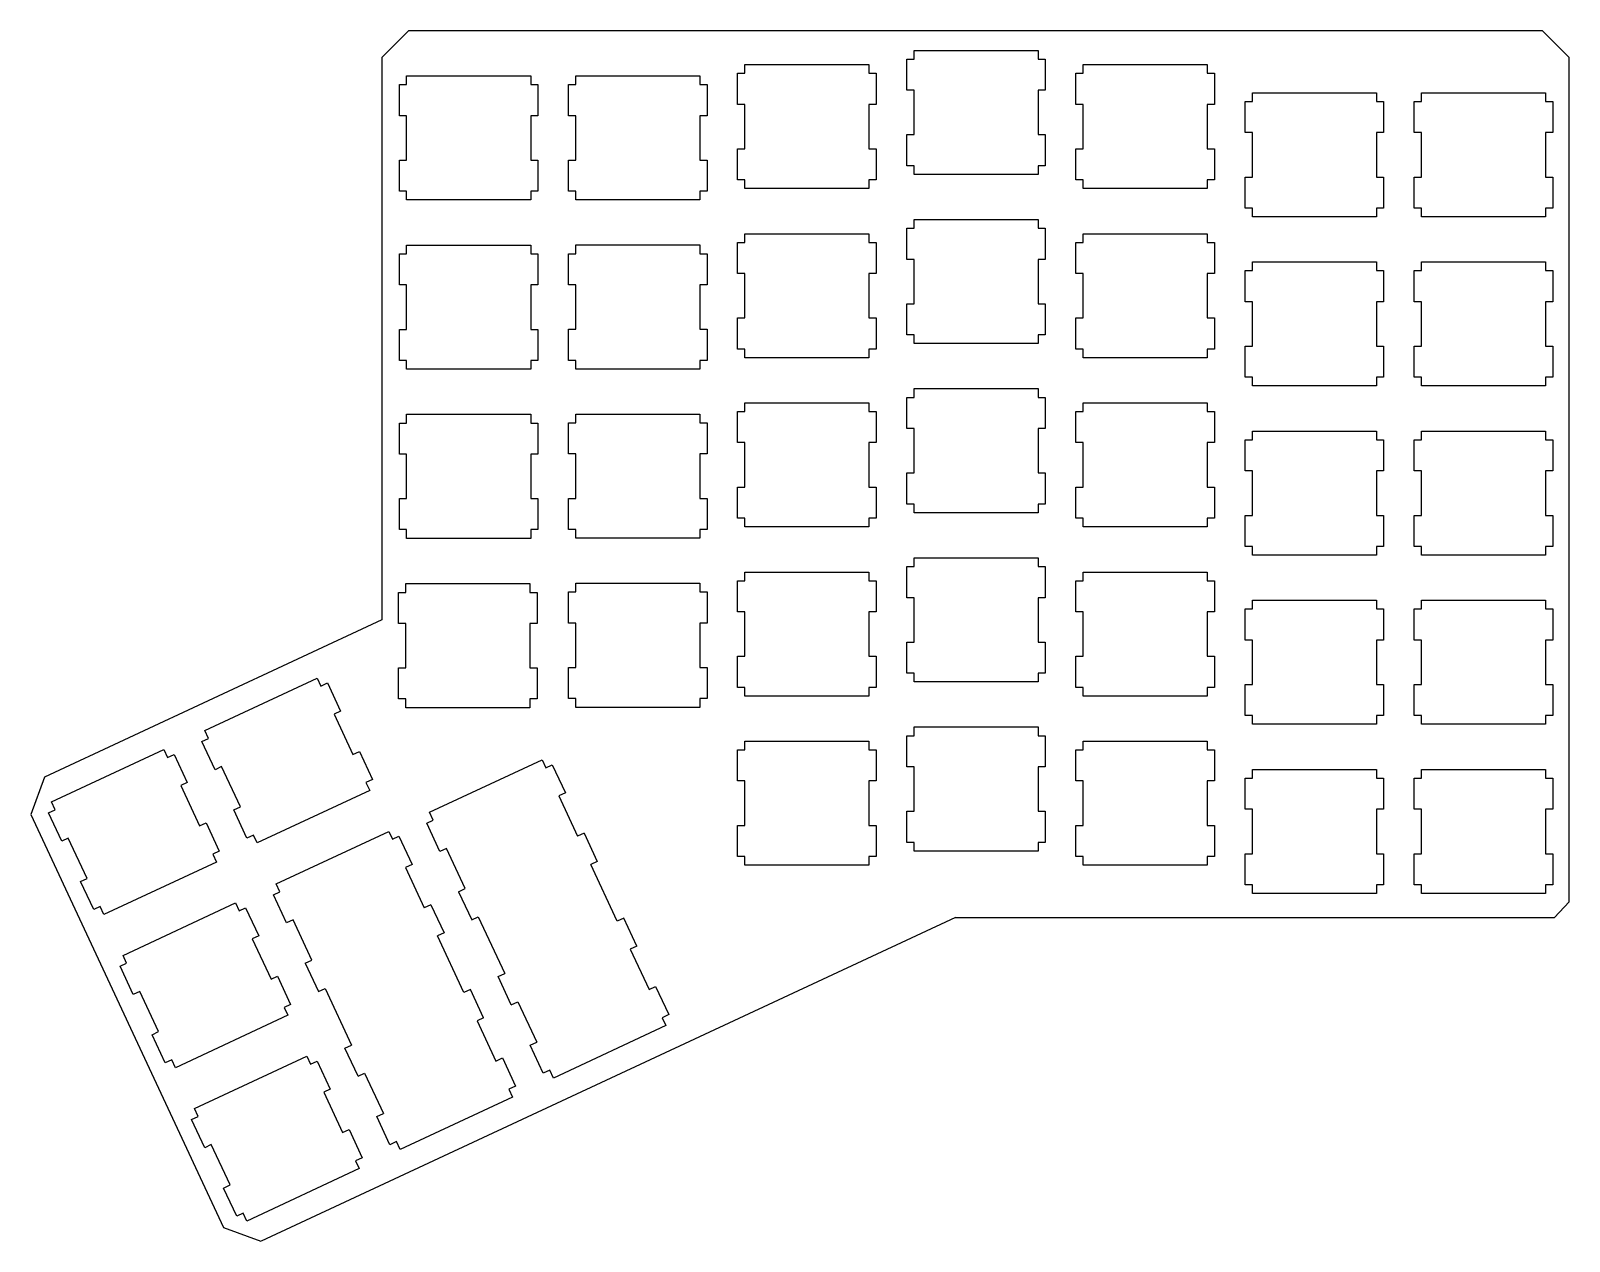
# Model space of a CAD drawing. Extents: x 23 to 196, y -189 to -53.
import ezdxf

# ---------------------------------------------------------------- set-up
doc = ezdxf.new("R2010")
doc.units = 0
doc.header["$MEASUREMENT"] = 0
doc.layers.get('0').update_dxf_attribs({"linetype": 'CONTINUOUS'})
doc.layers.add('BLACK', color=7, linetype='CONTINUOUS')

msp = doc.modelspace()

# ---------------------------------------------------------------- linework, layer by layer
at = {"linetype": 'ByBlock'}
for p, q in [((65.61, -53.03), (62.61, -56.03)), ((193.34, -53.03), (65.61, -53.03)), ((193.34, -53.03), (196.34, -56.03)), ((85.4, -143.41), (84.67, -143.75)), ((89.12, -153.31), (86.15, -146.92)), ((71.27, -150), (72, -149.65)), ((68.14, -151.46), (67.4, -151.8)), ((73.48, -152.83), (76.46, -159.21)), ((71.86, -161.36), (68.88, -154.97)), ((91.34, -156.13), (90.6, -156.48)), ((54, -158.05), (54.74, -157.71)), ((56.22, -160.88), (59.2, -167.26)), ((77.2, -162.73), (77.94, -162.38)), ((77.94, -162.38), (80.06, -166.92)), ((74.07, -164.19), (73.34, -164.53)), ((59.94, -170.78), (60.68, -170.43)), ((60.68, -170.43), (62.79, -174.97))]:
    msp.add_line(p, q, dxfattribs=at)
at = {"layer": 'BLACK', "linetype": 'Continuous'}
for p, q in [((122.56, -55.24), (136.53, -55.24)), ((122.56, -56.23), (122.56, -55.24)), ((136.53, -55.24), (136.53, -56.23)), ((62.61, -56.03), (62.61, -119.38)), ((103.5, -56.84), (117.47, -56.84)), ((103.5, -57.82), (103.5, -56.84)), ((117.47, -56.84), (117.47, -57.82)), ((121.74, -59.73), (121.74, -56.23)), ((121.74, -56.23), (122.56, -56.23)), ((136.53, -56.23), (137.34, -56.23)), ((137.34, -56.23), (137.34, -59.73)), ((141.6, -56.84), (155.57, -56.84)), ((141.6, -57.82), (141.6, -56.84)), ((155.57, -56.84), (155.57, -57.82)), ((196.34, -151.13), (196.34, -56.03)), ((65.41, -58.12), (79.38, -58.12)), ((65.41, -59.1), (65.41, -58.12)), ((79.38, -58.12), (79.38, -59.1)), ((84.45, -58.12), (98.42, -58.12)), ((84.45, -59.1), (84.45, -58.12)), ((98.42, -58.12), (98.42, -59.1)), ((102.69, -61.32), (102.69, -57.82)), ((102.69, -57.82), (103.5, -57.82)), ((117.47, -57.82), (118.29, -57.82)), ((118.29, -57.82), (118.29, -61.32)), ((140.79, -61.32), (140.79, -57.82)), ((140.79, -57.82), (141.6, -57.82)), ((155.57, -57.82), (156.39, -57.82)), ((156.39, -57.82), (156.39, -61.32)), ((64.59, -62.6), (64.59, -59.1)), ((64.59, -59.1), (65.41, -59.1)), ((79.38, -59.1), (80.19, -59.1)), ((80.19, -59.1), (80.19, -62.6)), ((83.64, -62.6), (83.64, -59.1)), ((83.64, -59.1), (84.45, -59.1)), ((98.42, -59.1), (99.24, -59.1)), ((99.24, -59.1), (99.24, -62.6)), ((122.56, -59.73), (121.74, -59.73)), ((122.56, -64.73), (122.56, -59.73)), ((137.34, -59.73), (136.53, -59.73)), ((136.53, -59.73), (136.53, -64.73)), ((160.66, -60.02), (174.62, -60.02)), ((160.66, -61), (160.66, -60.02)), ((174.62, -60.02), (174.62, -61)), ((179.71, -61), (179.71, -60.02)), ((179.71, -60.02), (193.68, -60.02)), ((193.68, -60.02), (193.68, -61)), ((103.5, -61.32), (102.69, -61.32)), ((103.5, -66.33), (103.5, -61.32)), ((118.29, -61.32), (117.47, -61.32)), ((117.47, -61.32), (117.47, -66.33)), ((141.6, -61.32), (140.79, -61.32)), ((141.6, -66.33), (141.6, -61.32)), ((156.39, -61.32), (155.57, -61.32)), ((155.57, -61.32), (155.57, -66.33)), ((159.84, -64.5), (159.84, -61)), ((159.84, -61), (160.66, -61)), ((174.62, -61), (175.44, -61)), ((175.44, -61), (175.44, -64.5)), ((178.89, -61), (179.71, -61)), ((178.89, -64.5), (178.89, -61)), ((193.68, -61), (194.49, -61)), ((194.49, -61), (194.49, -64.5)), ((65.41, -62.6), (64.59, -62.6)), ((65.41, -67.6), (65.41, -62.6)), ((80.19, -62.6), (79.38, -62.6)), ((79.38, -62.6), (79.38, -67.6)), ((84.45, -62.6), (83.64, -62.6)), ((84.45, -67.6), (84.45, -62.6)), ((99.24, -62.6), (98.42, -62.6)), ((98.42, -62.6), (98.42, -67.6)), ((121.74, -68.23), (121.74, -64.73)), ((121.74, -64.73), (122.56, -64.73)), ((136.53, -64.73), (137.34, -64.73)), ((137.34, -64.73), (137.34, -68.23)), ((160.66, -64.5), (159.84, -64.5)), ((160.66, -69.51), (160.66, -64.5)), ((175.44, -64.5), (174.62, -64.5)), ((174.62, -64.5), (174.62, -69.51)), ((179.71, -64.5), (178.89, -64.5)), ((179.71, -69.51), (179.71, -64.5)), ((193.68, -64.5), (193.68, -69.51)), ((194.49, -64.5), (193.68, -64.5)), ((102.69, -69.83), (102.69, -66.33)), ((102.69, -66.33), (103.5, -66.33)), ((117.47, -66.33), (118.29, -66.33)), ((118.29, -66.33), (118.29, -69.83)), ((140.79, -69.83), (140.79, -66.33)), ((140.79, -66.33), (141.6, -66.33)), ((155.57, -66.33), (156.39, -66.33)), ((156.39, -66.33), (156.39, -69.83)), ((64.59, -71.1), (64.59, -67.6)), ((64.59, -67.6), (65.41, -67.6)), ((79.38, -67.6), (80.19, -67.6)), ((80.19, -67.6), (80.19, -71.1)), ((83.64, -71.1), (83.64, -67.6)), ((83.64, -67.6), (84.45, -67.6)), ((98.42, -67.6), (99.24, -67.6)), ((99.24, -67.6), (99.24, -71.1)), ((122.56, -68.23), (121.74, -68.23)), ((122.56, -69.22), (122.56, -68.23)), ((136.53, -69.22), (122.56, -69.22)), ((137.34, -68.23), (136.53, -68.23)), ((136.53, -68.23), (136.53, -69.22)), ((103.5, -69.83), (102.69, -69.83)), ((103.5, -70.81), (103.5, -69.83)), ((117.47, -70.81), (103.5, -70.81)), ((118.29, -69.83), (117.47, -69.83)), ((117.47, -69.83), (117.47, -70.81)), ((141.6, -69.83), (140.79, -69.83)), ((141.6, -70.81), (141.6, -69.83)), ((155.57, -70.81), (141.6, -70.81)), ((156.39, -69.83), (155.57, -69.83)), ((155.57, -69.83), (155.57, -70.81)), ((159.84, -73.01), (159.84, -69.51)), ((159.84, -69.51), (160.66, -69.51)), ((174.62, -69.51), (175.44, -69.51)), ((175.44, -69.51), (175.44, -73.01)), ((178.89, -69.51), (179.71, -69.51)), ((178.89, -73.01), (178.89, -69.51)), ((193.68, -69.51), (194.49, -69.51)), ((194.49, -69.51), (194.49, -73.01)), ((65.41, -71.1), (64.59, -71.1)), ((65.41, -72.09), (65.41, -71.1)), ((79.38, -72.09), (65.41, -72.09)), ((80.19, -71.1), (79.38, -71.1)), ((79.38, -71.1), (79.38, -72.09)), ((84.45, -71.1), (83.64, -71.1)), ((84.45, -72.09), (84.45, -71.1)), ((98.42, -72.09), (84.45, -72.09)), ((99.24, -71.1), (98.42, -71.1)), ((98.42, -71.1), (98.42, -72.09)), ((122.56, -74.3), (136.53, -74.3)), ((122.56, -75.28), (122.56, -74.3)), ((136.53, -74.3), (136.53, -75.28)), ((160.66, -73.01), (159.84, -73.01)), ((160.66, -73.99), (160.66, -73.01)), ((174.62, -73.99), (160.66, -73.99)), ((175.44, -73.01), (174.62, -73.01)), ((174.62, -73.01), (174.62, -73.99)), ((179.71, -73.01), (178.89, -73.01)), ((179.71, -73.99), (179.71, -73.01)), ((193.68, -73.99), (179.71, -73.99)), ((193.68, -73.01), (193.68, -73.99)), ((194.49, -73.01), (193.68, -73.01)), ((103.5, -75.89), (117.47, -75.89)), ((103.5, -76.87), (103.5, -75.89)), ((117.47, -75.89), (117.47, -76.87)), ((121.74, -78.78), (121.74, -75.28)), ((121.74, -75.28), (122.56, -75.28)), ((136.53, -75.28), (137.34, -75.28)), ((137.34, -75.28), (137.34, -78.78)), ((141.6, -75.89), (155.57, -75.89)), ((141.6, -76.87), (141.6, -75.89)), ((155.57, -75.89), (155.57, -76.87)), ((65.41, -77.18), (79.38, -77.18)), ((65.41, -78.16), (65.41, -77.18)), ((79.38, -77.18), (79.38, -78.16)), ((84.45, -77.16), (98.42, -77.16)), ((84.45, -78.14), (84.45, -77.16)), ((98.42, -77.16), (98.42, -78.14)), ((102.69, -80.37), (102.69, -76.87)), ((102.69, -76.87), (103.5, -76.87)), ((117.47, -76.87), (118.29, -76.87)), ((118.29, -76.87), (118.29, -80.37)), ((140.79, -80.37), (140.79, -76.87)), ((140.79, -76.87), (141.6, -76.87)), ((155.57, -76.87), (156.39, -76.87)), ((156.39, -76.87), (156.39, -80.37)), ((64.59, -81.66), (64.59, -78.16)), ((64.59, -78.16), (65.41, -78.16)), ((79.38, -78.16), (80.19, -78.16)), ((80.19, -78.16), (80.19, -81.66)), ((83.64, -81.64), (83.64, -78.14)), ((83.64, -78.14), (84.45, -78.14)), ((98.42, -78.14), (99.24, -78.14)), ((99.24, -78.14), (99.24, -81.64)), ((122.56, -78.78), (121.74, -78.78)), ((122.56, -83.78), (122.56, -78.78)), ((137.34, -78.78), (136.53, -78.78)), ((136.53, -78.78), (136.53, -83.78)), ((160.66, -79.07), (174.62, -79.07)), ((160.66, -80.05), (160.66, -79.07)), ((174.62, -79.07), (174.62, -80.05)), ((179.71, -80.05), (179.71, -79.07)), ((179.71, -79.07), (193.68, -79.07)), ((193.68, -79.07), (193.68, -80.05)), ((103.5, -80.37), (102.69, -80.37)), ((103.5, -85.38), (103.5, -80.37)), ((118.29, -80.37), (117.47, -80.37)), ((117.47, -80.37), (117.47, -85.38)), ((141.6, -80.37), (140.79, -80.37)), ((141.6, -85.38), (141.6, -80.37)), ((156.39, -80.37), (155.57, -80.37)), ((155.57, -80.37), (155.57, -85.38)), ((159.84, -83.55), (159.84, -80.05)), ((159.84, -80.05), (160.66, -80.05)), ((174.62, -80.05), (175.44, -80.05)), ((175.44, -80.05), (175.44, -83.55)), ((178.89, -80.05), (179.71, -80.05)), ((178.89, -83.55), (178.89, -80.05)), ((193.68, -80.05), (194.49, -80.05)), ((194.49, -80.05), (194.49, -83.55)), ((65.41, -81.66), (64.59, -81.66)), ((65.41, -86.67), (65.41, -81.66)), ((80.19, -81.66), (79.38, -81.66)), ((79.38, -81.66), (79.38, -86.67)), ((84.45, -81.64), (83.64, -81.64)), ((84.45, -86.65), (84.45, -81.64)), ((99.24, -81.64), (98.42, -81.64)), ((98.42, -81.64), (98.42, -86.65)), ((121.74, -87.28), (121.74, -83.78)), ((121.74, -83.78), (122.56, -83.78)), ((136.53, -83.78), (137.34, -83.78)), ((137.34, -83.78), (137.34, -87.28)), ((160.66, -83.55), (159.84, -83.55)), ((160.66, -88.56), (160.66, -83.55)), ((175.44, -83.55), (174.62, -83.55)), ((174.62, -83.55), (174.62, -88.56)), ((179.71, -83.55), (178.89, -83.55)), ((179.71, -88.56), (179.71, -83.55)), ((193.68, -83.55), (193.68, -88.56)), ((194.49, -83.55), (193.68, -83.55)), ((102.69, -88.88), (102.69, -85.38)), ((102.69, -85.38), (103.5, -85.38)), ((117.47, -85.38), (118.29, -85.38)), ((118.29, -85.38), (118.29, -88.88)), ((140.79, -88.88), (140.79, -85.38)), ((140.79, -85.38), (141.6, -85.38)), ((155.57, -85.38), (156.39, -85.38)), ((156.39, -85.38), (156.39, -88.88)), ((64.59, -90.17), (64.59, -86.67)), ((64.59, -86.67), (65.41, -86.67)), ((79.38, -86.67), (80.19, -86.67)), ((80.19, -86.67), (80.19, -90.17)), ((83.64, -90.15), (83.64, -86.65)), ((83.64, -86.65), (84.45, -86.65)), ((98.42, -86.65), (99.24, -86.65)), ((99.24, -86.65), (99.24, -90.15)), ((122.56, -87.28), (121.74, -87.28)), ((122.56, -88.27), (122.56, -87.28)), ((136.53, -88.27), (122.56, -88.27)), ((137.34, -87.28), (136.53, -87.28)), ((136.53, -87.28), (136.53, -88.27)), ((103.5, -88.88), (102.69, -88.88)), ((103.5, -89.86), (103.5, -88.88)), ((117.47, -89.86), (103.5, -89.86)), ((118.29, -88.88), (117.47, -88.88)), ((117.47, -88.88), (117.47, -89.86)), ((141.6, -88.88), (140.79, -88.88)), ((141.6, -89.86), (141.6, -88.88)), ((155.57, -89.86), (141.6, -89.86)), ((156.39, -88.88), (155.57, -88.88)), ((155.57, -88.88), (155.57, -89.86)), ((159.84, -92.06), (159.84, -88.56)), ((159.84, -88.56), (160.66, -88.56)), ((174.62, -88.56), (175.44, -88.56)), ((175.44, -88.56), (175.44, -92.06)), ((178.89, -88.56), (179.71, -88.56)), ((178.89, -92.06), (178.89, -88.56)), ((193.68, -88.56), (194.49, -88.56)), ((194.49, -88.56), (194.49, -92.06)), ((65.41, -90.17), (64.59, -90.17)), ((65.41, -91.15), (65.41, -90.17)), ((79.38, -91.15), (65.41, -91.15)), ((80.19, -90.17), (79.38, -90.17)), ((79.38, -90.17), (79.38, -91.15)), ((84.45, -90.15), (83.64, -90.15)), ((84.45, -91.13), (84.45, -90.15)), ((98.42, -91.13), (84.45, -91.13)), ((99.24, -90.15), (98.42, -90.15)), ((98.42, -90.15), (98.42, -91.13)), ((122.56, -93.34), (136.53, -93.34)), ((122.56, -94.33), (122.56, -93.34)), ((136.53, -93.34), (136.53, -94.33)), ((160.66, -92.06), (159.84, -92.06)), ((160.66, -93.04), (160.66, -92.06)), ((174.62, -93.04), (160.66, -93.04)), ((175.44, -92.06), (174.62, -92.06)), ((174.62, -92.06), (174.62, -93.04)), ((179.71, -92.06), (178.89, -92.06)), ((179.71, -93.04), (179.71, -92.06)), ((193.68, -93.04), (179.71, -93.04)), ((193.68, -92.06), (193.68, -93.04)), ((194.49, -92.06), (193.68, -92.06)), ((103.5, -94.94), (117.47, -94.94)), ((103.5, -95.92), (103.5, -94.94)), ((117.47, -94.94), (117.47, -95.92)), ((121.74, -97.83), (121.74, -94.33)), ((121.74, -94.33), (122.56, -94.33)), ((136.53, -94.33), (137.34, -94.33)), ((137.34, -94.33), (137.34, -97.83)), ((141.6, -94.94), (155.57, -94.94)), ((141.6, -95.92), (141.6, -94.94)), ((155.57, -94.94), (155.57, -95.92)), ((65.41, -97.21), (65.41, -96.23)), ((65.41, -96.23), (79.38, -96.23)), ((79.38, -96.23), (79.38, -97.21)), ((84.45, -96.21), (98.42, -96.21)), ((84.45, -97.19), (84.45, -96.21)), ((98.42, -96.21), (98.42, -97.19)), ((102.69, -99.42), (102.69, -95.92)), ((102.69, -95.92), (103.5, -95.92)), ((117.47, -95.92), (118.29, -95.92)), ((118.29, -95.92), (118.29, -99.42)), ((140.79, -99.42), (140.79, -95.92)), ((140.79, -95.92), (141.6, -95.92)), ((155.57, -95.92), (156.39, -95.92)), ((156.39, -95.92), (156.39, -99.42)), ((64.59, -97.21), (65.41, -97.21)), ((64.59, -100.71), (64.59, -97.21)), ((79.38, -97.21), (80.19, -97.21)), ((80.19, -97.21), (80.19, -100.71)), ((83.64, -100.69), (83.64, -97.19)), ((83.64, -97.19), (84.45, -97.19)), ((98.42, -97.19), (99.24, -97.19)), ((99.24, -97.19), (99.24, -100.69)), ((122.56, -97.83), (121.74, -97.83)), ((122.56, -102.83), (122.56, -97.83)), ((137.34, -97.83), (136.53, -97.83)), ((136.53, -97.83), (136.53, -102.83)), ((160.66, -98.12), (174.62, -98.12)), ((160.66, -99.1), (160.66, -98.12)), ((174.62, -98.12), (174.62, -99.1)), ((179.71, -99.1), (179.71, -98.12)), ((179.71, -98.12), (193.68, -98.12)), ((193.68, -98.12), (193.68, -99.1)), ((103.5, -99.42), (102.69, -99.42)), ((103.5, -104.43), (103.5, -99.42)), ((118.29, -99.42), (117.47, -99.42)), ((117.47, -99.42), (117.47, -104.43)), ((141.6, -99.42), (140.79, -99.42)), ((141.6, -104.43), (141.6, -99.42)), ((156.39, -99.42), (155.57, -99.42)), ((155.57, -99.42), (155.57, -104.43)), ((159.84, -102.6), (159.84, -99.1)), ((159.84, -99.1), (160.66, -99.1)), ((174.62, -99.1), (175.44, -99.1)), ((175.44, -99.1), (175.44, -102.6)), ((178.89, -99.1), (179.71, -99.1)), ((178.89, -102.6), (178.89, -99.1)), ((193.68, -99.1), (194.49, -99.1)), ((194.49, -99.1), (194.49, -102.6)), ((65.41, -100.71), (64.59, -100.71)), ((65.41, -105.72), (65.41, -100.71)), ((79.38, -100.71), (79.38, -105.72)), ((80.19, -100.71), (79.38, -100.71)), ((84.45, -100.69), (83.64, -100.69)), ((84.45, -105.7), (84.45, -100.69)), ((99.24, -100.69), (98.42, -100.69)), ((98.42, -100.69), (98.42, -105.7)), ((121.74, -106.33), (121.74, -102.83)), ((121.74, -102.83), (122.56, -102.83)), ((136.53, -102.83), (137.34, -102.83)), ((137.34, -102.83), (137.34, -106.33)), ((160.66, -102.6), (159.84, -102.6)), ((160.66, -107.61), (160.66, -102.6)), ((175.44, -102.6), (174.62, -102.6)), ((174.62, -102.6), (174.62, -107.61)), ((179.71, -102.6), (178.89, -102.6)), ((179.71, -107.61), (179.71, -102.6)), ((193.68, -102.6), (193.68, -107.61)), ((194.49, -102.6), (193.68, -102.6)), ((102.69, -107.93), (102.69, -104.43)), ((102.69, -104.43), (103.5, -104.43)), ((117.47, -104.43), (118.29, -104.43)), ((118.29, -104.43), (118.29, -107.93)), ((140.79, -107.93), (140.79, -104.43)), ((140.79, -104.43), (141.6, -104.43)), ((155.57, -104.43), (156.39, -104.43)), ((156.39, -104.43), (156.39, -107.93)), ((64.59, -105.72), (65.41, -105.72)), ((64.59, -109.22), (64.59, -105.72)), ((79.38, -105.72), (80.19, -105.72)), ((80.19, -105.72), (80.19, -109.22)), ((83.64, -109.2), (83.64, -105.7)), ((83.64, -105.7), (84.45, -105.7)), ((98.42, -105.7), (99.24, -105.7)), ((99.24, -105.7), (99.24, -109.2)), ((122.56, -106.33), (121.74, -106.33)), ((122.56, -107.31), (122.56, -106.33)), ((136.53, -107.31), (122.56, -107.31)), ((137.34, -106.33), (136.53, -106.33)), ((136.53, -106.33), (136.53, -107.31)), ((103.5, -107.93), (102.69, -107.93)), ((103.5, -108.91), (103.5, -107.93)), ((117.47, -108.91), (103.5, -108.91)), ((118.29, -107.93), (117.47, -107.93)), ((117.47, -107.93), (117.47, -108.91)), ((141.6, -107.93), (140.79, -107.93)), ((141.6, -108.91), (141.6, -107.93)), ((155.57, -108.91), (141.6, -108.91)), ((156.39, -107.93), (155.57, -107.93)), ((155.57, -107.93), (155.57, -108.91)), ((159.84, -111.11), (159.84, -107.61)), ((159.84, -107.61), (160.66, -107.61)), ((174.62, -107.61), (175.44, -107.61)), ((175.44, -107.61), (175.44, -111.11)), ((178.89, -107.61), (179.71, -107.61)), ((178.89, -111.11), (178.89, -107.61)), ((193.68, -107.61), (194.49, -107.61)), ((194.49, -107.61), (194.49, -111.11)), ((65.41, -109.22), (64.59, -109.22)), ((65.41, -110.2), (65.41, -109.22)), ((79.38, -110.2), (65.41, -110.2)), ((79.38, -109.22), (79.38, -110.2)), ((80.19, -109.22), (79.38, -109.22)), ((84.45, -109.2), (83.64, -109.2)), ((84.45, -110.18), (84.45, -109.2)), ((98.42, -110.18), (84.45, -110.18)), ((99.24, -109.2), (98.42, -109.2)), ((98.42, -109.2), (98.42, -110.18)), ((122.56, -112.39), (136.53, -112.39)), ((122.56, -113.38), (122.56, -112.39)), ((136.53, -112.39), (136.53, -113.38)), ((160.66, -111.11), (159.84, -111.11)), ((160.66, -112.09), (160.66, -111.11)), ((174.62, -112.09), (160.66, -112.09)), ((175.44, -111.11), (174.62, -111.11)), ((174.62, -111.11), (174.62, -112.09)), ((179.71, -111.11), (178.89, -111.11)), ((179.71, -112.09), (179.71, -111.11)), ((193.68, -112.09), (179.71, -112.09)), ((193.68, -111.11), (193.68, -112.09)), ((194.49, -111.11), (193.68, -111.11)), ((103.5, -113.99), (117.47, -113.99)), ((103.5, -114.97), (103.5, -113.99)), ((117.47, -113.99), (117.47, -114.97)), ((121.74, -116.88), (121.74, -113.38)), ((121.74, -113.38), (122.56, -113.38)), ((136.53, -113.38), (137.34, -113.38)), ((137.34, -113.38), (137.34, -116.88)), ((141.6, -113.99), (155.57, -113.99)), ((141.6, -114.97), (141.6, -113.99)), ((155.57, -113.99), (155.57, -114.97)), ((65.32, -115.3), (79.29, -115.3)), ((65.32, -116.28), (65.32, -115.3)), ((79.29, -115.3), (79.29, -116.28)), ((84.45, -115.26), (98.42, -115.26)), ((84.45, -116.24), (84.45, -115.26)), ((98.42, -115.26), (98.42, -116.24)), ((102.69, -118.47), (102.69, -114.97)), ((102.69, -114.97), (103.5, -114.97)), ((117.47, -114.97), (118.29, -114.97)), ((118.29, -114.97), (118.29, -118.47)), ((140.79, -118.47), (140.79, -114.97)), ((140.79, -114.97), (141.6, -114.97)), ((155.57, -114.97), (156.39, -114.97)), ((156.39, -114.97), (156.39, -118.47)), ((64.51, -119.78), (64.51, -116.28)), ((64.51, -116.28), (65.32, -116.28)), ((79.29, -116.28), (80.1, -116.28)), ((80.1, -116.28), (80.1, -119.78)), ((83.64, -119.74), (83.64, -116.24)), ((83.64, -116.24), (84.45, -116.24)), ((98.42, -116.24), (99.24, -116.24)), ((99.24, -116.24), (99.24, -119.74)), ((122.56, -116.88), (121.74, -116.88)), ((122.56, -121.88), (122.56, -116.88)), ((137.34, -116.88), (136.53, -116.88)), ((136.53, -116.88), (136.53, -121.88)), ((160.66, -117.17), (174.62, -117.17)), ((160.66, -118.15), (160.66, -117.17)), ((174.62, -117.17), (174.62, -118.15)), ((179.71, -118.15), (179.71, -117.17)), ((179.71, -117.17), (193.68, -117.17)), ((193.68, -117.17), (193.68, -118.15)), ((62.61, -119.38), (24.62, -137.1)), ((103.5, -118.47), (102.69, -118.47)), ((103.5, -123.48), (103.5, -118.47)), ((118.29, -118.47), (117.47, -118.47)), ((117.47, -118.47), (117.47, -123.48)), ((141.6, -118.47), (140.79, -118.47)), ((141.6, -123.48), (141.6, -118.47)), ((156.39, -118.47), (155.57, -118.47)), ((155.57, -118.47), (155.57, -123.48)), ((159.84, -121.65), (159.84, -118.15)), ((159.84, -118.15), (160.66, -118.15)), ((174.62, -118.15), (175.44, -118.15)), ((175.44, -118.15), (175.44, -121.65)), ((178.89, -118.15), (179.71, -118.15)), ((178.89, -121.65), (178.89, -118.15)), ((193.68, -118.15), (194.49, -118.15)), ((194.49, -118.15), (194.49, -121.65)), ((65.32, -119.78), (64.51, -119.78)), ((65.32, -124.78), (65.32, -119.78)), ((80.1, -119.78), (79.29, -119.78)), ((79.29, -119.78), (79.29, -124.78)), ((84.45, -119.74), (83.64, -119.74)), ((84.45, -124.75), (84.45, -119.74)), ((99.24, -119.74), (98.42, -119.74)), ((98.42, -119.74), (98.42, -124.75)), ((121.74, -125.39), (121.74, -121.88)), ((121.74, -121.88), (122.56, -121.88)), ((136.53, -121.88), (137.34, -121.88)), ((137.34, -121.88), (137.34, -125.39)), ((160.66, -121.65), (159.84, -121.65)), ((160.66, -126.66), (160.66, -121.65)), ((175.44, -121.65), (174.62, -121.65)), ((174.62, -121.65), (174.62, -126.66)), ((179.71, -121.65), (178.89, -121.65)), ((179.71, -126.66), (179.71, -121.65)), ((193.68, -121.65), (193.68, -126.66)), ((194.49, -121.65), (193.68, -121.65)), ((102.69, -126.98), (102.69, -123.48)), ((102.69, -123.48), (103.5, -123.48)), ((117.47, -123.48), (118.29, -123.48)), ((118.29, -123.48), (118.29, -126.98)), ((140.79, -126.98), (140.79, -123.48)), ((140.79, -123.48), (141.6, -123.48)), ((155.57, -123.48), (156.39, -123.48)), ((156.39, -123.48), (156.39, -126.98)), ((42.68, -131.84), (55.34, -125.94)), ((55.34, -125.94), (55.76, -126.83)), ((64.51, -128.28), (64.51, -124.78)), ((64.51, -124.78), (65.32, -124.78)), ((79.29, -124.78), (80.1, -124.78)), ((80.1, -124.78), (80.1, -128.28)), ((83.64, -128.25), (83.64, -124.75)), ((83.64, -124.75), (84.45, -124.75)), ((98.42, -124.75), (99.24, -124.75)), ((99.24, -124.75), (99.24, -128.25)), ((122.56, -125.39), (121.74, -125.39)), ((122.56, -126.36), (122.56, -125.39)), ((136.53, -126.36), (122.56, -126.36)), ((137.34, -125.39), (136.53, -125.39)), ((136.53, -125.39), (136.53, -126.36)), ((55.76, -126.83), (56.49, -126.48)), ((56.49, -126.48), (57.97, -129.65)), ((103.5, -126.98), (102.69, -126.98)), ((103.5, -127.96), (103.5, -126.98)), ((117.47, -127.96), (103.5, -127.96)), ((118.29, -126.98), (117.47, -126.98)), ((117.47, -126.98), (117.47, -127.96)), ((141.6, -126.98), (140.79, -126.98)), ((141.6, -127.96), (141.6, -126.98)), ((155.57, -127.96), (141.6, -127.96)), ((156.39, -126.98), (155.57, -126.98)), ((155.57, -126.98), (155.57, -127.96)), ((159.84, -130.16), (159.84, -126.66)), ((159.84, -126.66), (160.66, -126.66)), ((174.62, -126.66), (175.44, -126.66)), ((175.44, -126.66), (175.44, -130.16)), ((178.89, -126.66), (179.71, -126.66)), ((178.89, -130.16), (178.89, -126.66)), ((193.68, -126.66), (194.49, -126.66)), ((194.49, -126.66), (194.49, -130.16)), ((57.97, -129.65), (57.24, -130)), ((65.32, -128.28), (64.51, -128.28)), ((65.32, -129.27), (65.32, -128.28)), ((79.29, -129.27), (65.32, -129.27)), ((80.1, -128.28), (79.29, -128.28)), ((79.29, -128.28), (79.29, -129.27)), ((84.45, -128.25), (83.64, -128.25)), ((84.45, -129.23), (84.45, -128.25)), ((98.42, -129.23), (84.45, -129.23)), ((99.24, -128.25), (98.42, -128.25)), ((98.42, -128.25), (98.42, -129.23)), ((57.24, -130), (59.35, -134.54)), ((122.56, -131.44), (136.53, -131.44)), ((122.56, -132.43), (122.56, -131.44)), ((136.53, -131.44), (136.53, -132.43)), ((160.66, -130.16), (159.84, -130.16)), ((160.66, -131.14), (160.66, -130.16)), ((174.62, -131.14), (160.66, -131.14)), ((175.44, -130.16), (174.62, -130.16)), ((174.62, -130.16), (174.62, -131.14)), ((179.71, -130.16), (178.89, -130.16)), ((179.71, -131.14), (179.71, -130.16)), ((193.68, -131.14), (179.71, -131.14)), ((193.68, -130.16), (193.68, -131.14)), ((194.49, -130.16), (193.68, -130.16)), ((42.36, -133.07), (43.1, -132.73)), ((43.84, -136.25), (42.36, -133.07)), ((43.1, -132.73), (42.68, -131.84)), ((103.5, -133.04), (117.47, -133.04)), ((103.5, -134.02), (103.5, -133.04)), ((117.47, -133.04), (117.47, -134.02)), ((121.74, -135.93), (121.74, -132.43)), ((121.74, -132.43), (122.56, -132.43)), ((136.53, -132.43), (137.34, -132.43)), ((137.34, -132.43), (137.34, -135.93)), ((141.6, -133.04), (155.57, -133.04)), ((141.6, -134.02), (141.6, -133.04)), ((155.57, -133.04), (155.57, -134.02)), ((25.42, -139.89), (38.08, -133.99)), ((38.08, -133.99), (38.49, -134.88)), ((38.49, -134.88), (39.23, -134.53)), ((39.23, -134.53), (40.71, -137.7)), ((59.35, -134.54), (60.09, -134.19)), ((60.09, -134.19), (61.57, -137.37)), ((102.69, -137.52), (102.69, -134.02)), ((102.69, -134.02), (103.5, -134.02)), ((117.47, -134.02), (118.29, -134.02)), ((118.29, -134.02), (118.29, -137.52)), ((140.79, -137.52), (140.79, -134.02)), ((140.79, -134.02), (141.6, -134.02)), ((155.57, -134.02), (156.39, -134.02)), ((156.39, -134.02), (156.39, -137.52)), ((44.57, -135.9), (43.84, -136.25)), ((46.69, -140.44), (44.57, -135.9)), ((67.99, -141.05), (80.66, -135.15)), ((80.66, -135.15), (81.07, -136.04)), ((81.07, -136.04), (81.81, -135.69)), ((81.81, -135.69), (83.29, -138.87)), ((122.56, -135.93), (121.74, -135.93)), ((122.56, -140.93), (122.56, -135.93)), ((137.34, -135.93), (136.53, -135.93)), ((136.53, -135.93), (136.53, -140.93)), ((160.66, -136.22), (174.62, -136.22)), ((160.66, -137.2), (160.66, -136.22)), ((174.62, -136.22), (174.62, -137.2)), ((179.71, -136.22), (193.68, -136.22)), ((179.71, -137.2), (179.71, -136.22)), ((193.68, -136.22), (193.68, -137.2)), ((24.62, -137.1), (23.08, -141.31)), ((40.71, -137.7), (39.97, -138.05)), ((39.97, -138.05), (42.09, -142.59)), ((61.25, -138.6), (48.58, -144.5)), ((61.57, -137.37), (60.83, -137.71)), ((60.83, -137.71), (61.25, -138.6)), ((103.5, -137.52), (102.69, -137.52)), ((103.5, -142.53), (103.5, -137.52)), ((118.29, -137.52), (117.47, -137.52)), ((117.47, -137.52), (117.47, -142.53)), ((141.6, -137.52), (140.79, -137.52)), ((141.6, -142.53), (141.6, -137.52)), ((156.39, -137.52), (155.57, -137.52)), ((155.57, -137.52), (155.57, -142.53)), ((159.84, -140.7), (159.84, -137.2)), ((159.84, -137.2), (160.66, -137.2)), ((174.62, -137.2), (175.44, -137.2)), ((175.44, -137.2), (175.44, -140.7)), ((178.89, -140.7), (178.89, -137.2)), ((178.89, -137.2), (179.71, -137.2)), ((193.68, -137.2), (194.49, -137.2)), ((194.49, -137.2), (194.49, -140.7)), ((25.83, -140.78), (25.42, -139.89)), ((83.29, -138.87), (82.55, -139.21)), ((82.55, -139.21), (84.67, -143.75)), ((23.08, -141.31), (44.77, -187.82)), ((25.09, -141.12), (25.83, -140.78)), ((26.57, -144.29), (25.09, -141.12)), ((45.95, -140.78), (46.69, -140.44)), ((47.43, -143.96), (45.95, -140.78)), ((67.67, -142.29), (68.41, -141.94)), ((68.41, -141.94), (67.99, -141.05)), ((121.74, -144.44), (121.74, -140.93)), ((121.74, -140.93), (122.56, -140.93)), ((136.53, -140.93), (137.34, -140.93)), ((137.34, -140.93), (137.34, -144.44)), ((160.66, -140.7), (159.84, -140.7)), ((160.66, -145.71), (160.66, -140.7)), ((175.44, -140.7), (174.62, -140.7)), ((174.62, -140.7), (174.62, -145.71)), ((179.71, -140.7), (178.89, -140.7)), ((179.71, -145.71), (179.71, -140.7)), ((194.49, -140.7), (193.68, -140.7)), ((193.68, -140.7), (193.68, -145.71)), ((42.09, -142.59), (42.82, -142.24)), ((42.82, -142.24), (44.3, -145.41)), ((48.17, -143.61), (47.43, -143.96)), ((48.58, -144.5), (48.17, -143.61)), ((50.73, -149.11), (63.39, -143.2)), ((63.39, -143.2), (63.81, -144.09)), ((63.81, -144.09), (64.54, -143.75)), ((64.54, -143.75), (66.02, -146.92)), ((69.15, -145.46), (67.67, -142.29)), ((85.4, -143.41), (86.88, -146.58)), ((102.69, -146.03), (102.69, -142.53)), ((102.69, -142.53), (103.5, -142.53)), ((117.47, -142.53), (118.29, -142.53)), ((118.29, -142.53), (118.29, -146.03)), ((140.79, -146.03), (140.79, -142.53)), ((140.79, -142.53), (141.6, -142.53)), ((155.57, -142.53), (156.39, -142.53)), ((156.39, -142.53), (156.39, -146.03)), ((27.31, -143.95), (26.57, -144.29)), ((29.43, -148.49), (27.31, -143.95)), ((44.3, -145.41), (43.57, -145.76)), ((69.89, -145.11), (69.15, -145.46)), ((72, -149.65), (69.89, -145.11)), ((122.56, -144.44), (121.74, -144.44)), ((122.56, -145.41), (122.56, -144.44)), ((136.53, -145.41), (122.56, -145.41)), ((137.34, -144.44), (136.53, -144.44)), ((136.53, -144.44), (136.53, -145.41)), ((43.98, -146.65), (31.32, -152.55)), ((43.57, -145.76), (43.98, -146.65)), ((66.02, -146.92), (65.28, -147.26)), ((65.28, -147.26), (67.4, -151.8)), ((86.88, -146.58), (86.15, -146.92)), ((103.5, -146.03), (102.69, -146.03)), ((103.5, -147.01), (103.5, -146.03)), ((117.47, -147.01), (103.5, -147.01)), ((118.29, -146.03), (117.47, -146.03)), ((117.47, -146.03), (117.47, -147.01)), ((141.6, -146.03), (140.79, -146.03)), ((141.6, -147.01), (141.6, -146.03)), ((155.57, -147.01), (141.6, -147.01)), ((156.39, -146.03), (155.57, -146.03)), ((155.57, -146.03), (155.57, -147.01)), ((159.84, -149.21), (159.84, -145.71)), ((159.84, -145.71), (160.66, -145.71)), ((174.62, -145.71), (175.44, -145.71)), ((175.44, -145.71), (175.44, -149.21)), ((178.89, -149.21), (178.89, -145.71)), ((178.89, -145.71), (179.71, -145.71)), ((193.68, -145.71), (194.49, -145.71)), ((194.49, -145.71), (194.49, -149.21)), ((28.69, -148.83), (29.43, -148.49)), ((30.17, -152.01), (28.69, -148.83)), ((50.41, -150.34), (51.14, -149.99)), ((51.89, -153.51), (50.41, -150.34)), ((51.14, -149.99), (50.73, -149.11)), ((71.27, -150), (72.75, -153.17)), ((160.66, -149.21), (159.84, -149.21)), ((160.66, -150.19), (160.66, -149.21)), ((174.62, -150.19), (160.66, -150.19)), ((175.44, -149.21), (174.62, -149.21)), ((174.62, -149.21), (174.62, -150.19)), ((179.71, -149.21), (178.89, -149.21)), ((179.71, -150.19), (179.71, -149.21)), ((193.68, -150.19), (179.71, -150.19)), ((194.49, -149.21), (193.68, -149.21)), ((193.68, -149.21), (193.68, -150.19)), ((30.91, -151.66), (30.17, -152.01)), ((31.32, -152.55), (30.91, -151.66)), ((33.47, -157.16), (46.13, -151.25)), ((46.13, -151.25), (46.54, -152.14)), ((46.54, -152.14), (47.28, -151.8)), ((47.28, -151.8), (48.76, -154.97)), ((68.14, -151.46), (69.62, -154.63)), ((196.34, -151.13), (194.69, -152.91)), ((127.22, -152.91), (49.02, -189.36)), ((52.62, -153.17), (51.89, -153.51)), ((54.74, -157.71), (52.62, -153.17)), ((72.75, -153.17), (73.48, -152.83)), ((89.86, -152.96), (89.12, -153.31)), ((91.34, -156.13), (89.86, -152.96)), ((127.22, -152.91), (194.69, -152.91)), ((48.76, -154.97), (48.02, -155.31)), ((48.02, -155.31), (50.14, -159.85)), ((69.62, -154.63), (68.88, -154.97)), ((33.88, -158.04), (33.47, -157.16)), ((90.6, -156.48), (92.72, -161.02)), ((33.14, -158.39), (33.88, -158.04)), ((34.62, -161.56), (33.14, -158.39)), ((54, -158.05), (55.48, -161.22)), ((75.72, -159.55), (76.46, -159.21)), ((50.14, -159.85), (50.87, -159.51)), ((50.87, -159.51), (52.35, -162.68)), ((55.48, -161.22), (56.22, -160.88)), ((72.59, -161.01), (71.86, -161.36)), ((74.07, -164.19), (72.59, -161.01)), ((77.2, -162.73), (75.72, -159.55)), ((92.72, -161.02), (93.45, -160.67)), ((93.45, -160.67), (94.93, -163.84)), ((35.36, -161.22), (34.62, -161.56)), ((37.48, -165.75), (35.36, -161.22)), ((52.35, -162.68), (51.62, -163.02)), ((52.03, -163.91), (39.37, -169.82)), ((51.62, -163.02), (52.03, -163.91)), ((73.34, -164.53), (75.45, -169.07)), ((94.93, -163.84), (94.2, -164.19)), ((94.2, -164.19), (94.61, -165.08)), ((36.74, -166.1), (37.48, -165.75)), ((38.22, -169.27), (36.74, -166.1)), ((94.61, -165.08), (81.95, -170.98)), ((58.46, -167.6), (59.2, -167.26)), ((59.94, -170.78), (58.46, -167.6)), ((79.32, -167.26), (80.06, -166.92)), ((80.8, -170.44), (79.32, -167.26)), ((38.96, -168.93), (38.22, -169.27)), ((39.37, -169.82), (38.96, -168.93)), ((41.52, -174.42), (54.18, -168.52)), ((54.18, -168.52), (54.59, -169.41)), ((54.59, -169.41), (55.33, -169.06)), ((55.33, -169.06), (56.81, -172.24)), ((75.45, -169.07), (76.19, -168.72)), ((76.19, -168.72), (77.67, -171.9)), ((81.54, -170.09), (80.8, -170.44)), ((81.95, -170.98), (81.54, -170.09)), ((56.81, -172.24), (56.07, -172.58)), ((56.07, -172.58), (58.19, -177.12)), ((77.35, -173.13), (64.69, -179.03)), ((77.67, -171.9), (76.93, -172.24)), ((76.93, -172.24), (77.35, -173.13)), ((41.93, -175.31), (41.52, -174.42)), ((62.06, -175.32), (62.79, -174.97)), ((41.2, -175.65), (41.93, -175.31)), ((42.67, -178.83), (41.2, -175.65)), ((63.53, -178.49), (62.06, -175.32)), ((58.19, -177.12), (58.93, -176.77)), ((58.93, -176.77), (60.4, -179.95)), ((64.27, -178.14), (63.53, -178.49)), ((64.69, -179.03), (64.27, -178.14)), ((43.41, -178.48), (42.67, -178.83)), ((45.53, -183.02), (43.41, -178.48)), ((60.4, -179.95), (59.67, -180.29)), ((60.08, -181.18), (47.42, -187.08)), ((59.67, -180.29), (60.08, -181.18)), ((44.79, -183.37), (45.53, -183.02)), ((46.27, -186.54), (44.79, -183.37)), ((47.01, -186.19), (46.27, -186.54)), ((47.42, -187.08), (47.01, -186.19)), ((44.77, -187.82), (48.98, -189.35))]:
    msp.add_line(p, q, dxfattribs=at)

doc.saveas('drawing.dxf')
